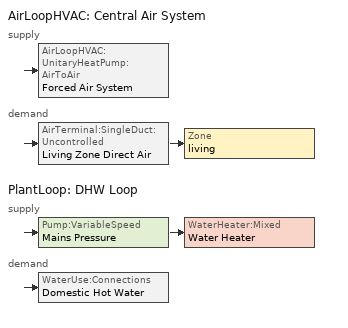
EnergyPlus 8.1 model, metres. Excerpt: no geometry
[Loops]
AirLoopHVAC 'Central Air System'
 supply: AirLoopHVAC:UnitaryHeatPump:AirToAir 'Forced Air System'
 demand: AirTerminal:SingleDuct:Uncontrolled 'Living Zone Direct Air' > Zone 'living'
PlantLoop 'DHW Loop'
 supply: Pump:VariableSpeed 'Mains Pressure' > WaterHeater:Mixed 'Water Heater'
 demand: WaterUse:Connections 'Domestic Hot Water'
[EnergyManagementSystem:Sensor]
Name | Output:Variable or Output:Meter Index Key | Output:Variable or Output:Meter
SensibleLoadPredicted | living | Zone Predicted Sensible Load to Setpoint Heat Transfer Rate
Tout | living | Zone Outdoor Air Drybulb Temperature
Tin | living | Zone Mean Air Temperature
Win | living | Zone Mean Air Humidity Ratio
AH_MFR_Sensor | Air Demand Inlet Node | System Node Mass Flow Rate
Fan_RTF_Sensor | Supply Fan | Fan Runtime Fraction
AH_VFR_Sensor | Air Demand Inlet Node | System Node Current Density Volume Flow Rate
AH_Tout_Sensor | Air Demand Inlet Node | System Node Temperature
AH_Wout_Sensor | Air Demand Inlet Node | System Node Humidity Ratio
RA_T_Sensor | Living Return Node | System Node Temperature
RA_W_Sensor | Living Return Node | System Node Humidity Ratio
CoolingCoilRTF | DX Cooling Coil | Cooling Coil Runtime Fraction
HeatingCoilRTF | DX Heating Coil | Heating Coil Runtime Fraction
Q_WH | Water Heater | Water Heater Gas Energy
[ZoneControl:Thermostat]
Living Zone Thermostat: Zone or ZoneList=living; Control Type Schedule=LivingZoneControl; Control 1=Living Zone Temperature SP
[ThermostatSetpoint:DualSetpoint]
Living Zone Temperature SP: Heating Setpoint Temperature Schedule=HeatingSetPoint; Cooling Setpoint Temperature Schedule=CoolingSetPoint
[WaterUse:Equipment]
Name | Peak Flow Rate {m3/s} | Flow Rate Fraction Schedule | Target Temperature Schedule
Clothes Washer | 1.08163e-06 | ClothesWasher | CWWaterTempSchedule
Dishwasher | 3.95057e-07 | Dishwasher | DWWaterTempSchedule
Sinks | 2.13074e-06 | Sinks | SSBWaterTempSchedule
Showers | 3.79515e-06 | Showers | SSBWaterTempSchedule
Baths | 9.65901e-07 | Baths | SSBWaterTempSchedule
[EnergyManagementSystem:OutputVariable] Type of Data in Variable=Summed; Update Frequency=SystemTimestep; EMS Program or Subroutine=WaterHeatingFuelConversionProgram
Name | EMS Variable | Units
Water Heating Gas | Q_WH_Gas | J
Facility oil | Q_Facility_oil | m3
Facility propane | Q_Facility_propane | m3
[EnergyManagementSystem:Subroutine]
CalculateDuctLeakage: Set f_sup = 0.0667; Set f_ret = 0.0334; Set f_OA = 0.0333; Set OAFlowRate = f_OA * AH_VFR; Set SupplyLeakFlowRate = f_sup * AH_VFR; Set ReturnLeakFlowRate = f_ret * AH_VFR; Set AHZoneToLivingFlowRate = @Abs (SupplyLeakFlowRate - ReturnLeakFlowRate - OAFlowRate); Set LivingToAHZoneFlowRate = 0; Set DuctLeakOAMakeupFlowRate = OAFlowRate; Set h_SA = @HFnTdbW AH_Tout AH_Wout; Set h_AHZone = @HFnTdbW AHZone_T AHZone_W; Set h_RA = @HFnTdbW RA_T RA_W; Set h_fg = @HfgAirFnWTdb AH_Wout AH_Tout; Set SALeakageQtot = f_sup * AH_MFR * (h_RA - h_SA); Set SupplyLeakLatentLoad = f_sup * AH_MFR * h_fg * (RA_W - AH_Wout); Set SupplyLeakSensibleLoad = SALeakageQtot - SupplyLeakLatentLoad; Set expTerm = (Fan_RTF / (AH_MFR * 1006.0)) * 139; Set expTerm = 0 - expTerm; Set Tsupply = AHZone_T + ((AH_Tout - AHZone_T) * (@Exp expTerm)); Set SupplyDuctLoadToLiving = AH_MFR * 1006.0 * (Tsupply - AH_Tout); Set ConductionToAHZone = 0 - SupplyDuctLoadToLiving; Set expTerm = (Fan_RTF / (AH_MFR * 1006.0)) * 57; Set expTerm = 0 - expTerm; Set Treturn = AHZone_T + ((RA_T - AHZone_T) * (@Exp expTerm)); Set ReturnDuctLoadToPlenum = AH_MFR * 1006.0 * (Treturn - RA_T); Set ReturnConductionToAHZone = 0 - ReturnDuctLoadToPlenum; Set ReturnLatentLeakage = 0; Set ReturnSensibleLeakage = f_ret * AH_MFR * 1006.0 * (AHZone_T - RA_T); Set QtotLeakageToAHZone = f_sup * AH_MFR * (h_SA - h_AHZone); Set LatentLeakageToAHZone = f_sup * AH_MFR * h_fg * (AH_Wout - AHZone_W); Set SensibleLeakageToAHZone = QtotLeakageToAHZone - LatentLeakageToAHZone
[AirLoopHVAC]
Central Air System: Design Supply Air Flow Rate {m3/s}=0.755
[AirLoopHVAC:UnitaryHeatPump:AirToAir]
Forced Air System: Availability Schedule=AlwaysOn; Supply Air Flow Rate During Cooling Operation {m3/s}=0.621; Supply Air Flow Rate During Heating Operation {m3/s}=0.621; Supply Air Flow Rate When No Cooling or Heating is Needed {m3/s}=0; Controlling Zone or Thermostat Location=living; Supply Air Fan=Supply Fan; Heating Coil=DX Heating Coil; Cooling Coil=DX Cooling Coil; Supplemental Heating Coil=HeatPump Supp Heater; Maximum Supply Air Temperature from Supplemental Heater {C}=40.5556; Maximum Outdoor Dry-Bulb Temperature for Supplemental Heater Operation {C}=4.44444; Fan Placement=BlowThrough; Supply Air Fan Operating Mode Schedule=SupplyFanOperation
[Coil:Heating:DX:SingleSpeed]
DX Heating Coil: Availability Schedule=HeatingSeasonSchedule; Gross Rated Heating Capacity {W}=14068.8; Gross Rated Heating COP {W/W}=3.90525; Rated Air Flow Rate {m3/s}=0.755; Rated Supply Fan Power Per Volume Flow Rate {W/(m3/s)}=756; Heating Capacity Function of Temperature Curve=HP_Heat-Cap-fT; Heating Capacity Function of Flow Fraction Curve=HP_Heat-Cap-fFF; Energy Input Ratio Function of Temperature Curve=HP_Heat-EIR-fT; Energy Input Ratio Function of Flow Fraction Curve=HP_Heat-EIR-fFF; Part Load Fraction Correlation Curve=HP_Heat-PLF-fPLR; Defrost Energy Input Ratio Function of Temperature Curve=DefrostEIR; Minimum Outdoor Dry-Bulb Temperature for Compressor Operation {C}=-17.7778; Maximum Outdoor Dry-Bulb Temperature for Defrost Operation {C}=4.44444; Crankcase Heater Capacity {W}=0; Defrost Strategy=ReverseCycle; Defrost Control=OnDemand
[Coil:Heating:Electric]
HeatPump Supp Heater: Availability Schedule=HeatingSeasonSchedule; Efficiency=1; Nominal Capacity {W}=2931
[Coil:Cooling:DX:SingleSpeed]
DX Cooling Coil: Availability Schedule=CoolingSeasonSchedule; Gross Rated Total Cooling Capacity {W}=14068.8; Gross Rated Sensible Heat Ratio=0.740612; Gross Rated Cooling COP {W/W}=4.6296; Rated Air Flow Rate {m3/s}=0.755; Rated Evaporator Fan Power Per Volume Flow Rate {W/(m3/s)}=756; Total Cooling Capacity Function of Temperature Curve=Cool-Cap-fT; Total Cooling Capacity Function of Flow Fraction Curve=Cool-Cap-fFF; Energy Input Ratio Function of Temperature Curve=Cool-EIR-fT; Energy Input Ratio Function of Flow Fraction Curve=Cool-EIR-fFF; Part Load Fraction Correlation Curve=Cool-PLF-fPLR; Nominal Time for Condensate Removal to Begin {s}=1000; Ratio of Initial Moisture Evaporation Rate and Steady State Latent Capacity=1.5; Maximum Cycling Rate {cycles/hr}=3; Latent Capacity Time Constant {s}=45; Condenser Type=AirCooled; Crankcase Heater Capacity {W}=0; Maximum Outdoor Dry-Bulb Temperature for Crankcase Heater Operation {C}=10; Condensate Collection Water Storage Tank=Condensate Tank 1
[Fan:OnOff]
Supply Fan: Availability Schedule=SupplyFanAvailability; Fan Total Efficiency=0.27; Pressure Rise {Pa}=212; Maximum Flow Rate {m3/s}=0.621; Motor Efficiency=1; Motor In Airstream Fraction=1
[WaterUse:Storage]
Condensate Tank 1: Water Quality Subcategory=CC2 Condensate Drain Tank; Maximum Capacity {m3}=2; Initial Volume {m3}=0; Type of Supply Controlled by Float Valve=None; Water Thermal Mode=ScheduledTemperature; Water Temperature Schedule=DWWaterTempSchedule; Ambient Temperature Indicator=Zone; Zone=dummy
[AirTerminal:SingleDuct:Uncontrolled]
Living Zone Direct Air: Availability Schedule=AlwaysOn; Maximum Air Flow Rate {m3/s}=0.621
[AirLoopHVAC:ReturnPlenum]
Return Plenum: Zone=RA Duct Zone
[Zone equipment]
living: Living Zone Direct Air
[Sizing:Plant]
DHW Loop: Loop Type=Heating; Design Loop Exit Temperature {C}=51.6667; Loop Design Temperature Difference {deltaC}=5.55556
[PlantLoop]
DHW Loop: Fluid Type=Water; Plant Equipment Operation Scheme=DHW Loop Operation; Maximum Loop Temperature {C}=100; Minimum Loop Temperature {C}=0; Maximum Loop Flow Rate {m3/s}=0.01; Minimum Loop Flow Rate {m3/s}=0; Plant Loop Volume {m3}=0.003; Load Distribution Scheme=Optimal
[PlantEquipmentOperationSchemes]
DHW Loop Operation: Control Scheme 1=DHW Control Scheme; Control Scheme 1 Schedule=AlwaysOn
[PlantEquipmentOperation:HeatingLoad]
DHW Control Scheme: Load Range 1 Lower Limit {W}=0; Load Range 1 Upper Limit {W}=1000000000000000; Range 1 Equipment List=DHW Plant Equipment
[Pump:VariableSpeed]
Mains Pressure: Rated Flow Rate {m3/s}=0.01; Rated Pump Head {Pa}=1; Rated Power Consumption {W}=0; Motor Efficiency=1; Fraction of Motor Inefficiencies to Fluid Stream=0; Coefficient 1 of the Part Load Performance Curve=0; Coefficient 2 of the Part Load Performance Curve=1; Coefficient 3 of the Part Load Performance Curve=0; Coefficient 4 of the Part Load Performance Curve=0; Minimum Flow Rate {m3/s}=0; Pump Control Type=Intermittent
[PlantEquipmentList]
DHW Plant Equipment: Water Heater
[WaterHeater:Mixed]
Water Heater: Tank Volume {m3}=0.143846; Setpoint Temperature Schedule=WaterHeaterSP1Schedule; Deadband Temperature Difference {deltaC}=2; Maximum Temperature Limit {C}=99; Heater Control Type=Modulate; Heater Maximum Capacity {W}=11724; Heater Minimum Capacity {W}=0; Heater Ignition Minimum Flow Rate {m3/s}=0; Heater Ignition Delay {s}=0; Heater Fuel Type=NaturalGas; Heater Thermal Efficiency=0.773298; Ambient Temperature Indicator=Zone; Ambient Temperature Zone=living; Off Cycle Loss Coefficient to Ambient Temperature {W/K}=4.15693; Off Cycle Loss Fraction to Zone=1; On Cycle Loss Coefficient to Ambient Temperature {W/K}=4.15693; On Cycle Loss Fraction to Zone=1; Use Side Effectiveness=1; Source Side Effectiveness=1; Use Side Design Flow Rate {m3/s}=autosize; Indirect Water Heating Recovery Time {hr}=1.5
[SetpointManager:Scheduled]
DHW Loop Setpoint Manager: Control Variable=Temperature; Schedule=DHWSupplySetpoint; Setpoint Node or NodeList=DHW Supply Outlet Node
[WaterUse:Connections]
Domestic Hot Water: Drain Water Heat Exchanger Type=None; Water Use Equipment 1=Sinks; Water Use Equipment 2=Showers; Water Use Equipment 3=Clothes Washer; Water Use Equipment 4=Dishwasher; Water Use Equipment 5=Baths
[Schedule:Constant]
AlwaysOn; SupplyFanAvailability: FRACTION, 1
CWWaterTempSchedule: TEMPERATURE, 33.6111
DHWSupplySetpoint; DWWaterTempSchedule; WaterHeaterSP1Schedule: TEMPERATURE, 51.6667
LivingZoneControl: MULTIPLIER, 4
SSBWaterTempSchedule: TEMPERATURE, 43.3333
SupplyFanOperation: MULTIPLIER, 0
[Schedule:Day:Hourly]
BathsDayMult0; ClothesWasherDayMult2; CoolingSeasonSchedule01d; CoolingSeasonSchedule02d; CoolingSeasonSchedule03d; CoolingSeasonSchedule04d; CoolingSeasonSchedule11d; CoolingSeasonSchedule12d; DishwasherDayMult1; HeatingSeasonSchedule07d; HeatingSeasonSchedule08d; HeatingSeasonSchedule09d; ShowersDayMult2; SinksDayMult1: 0, 0, 0, 0, 0, 0, 0, 0, 0, 0, 0, 0, 0, 0, 0, 0, 0, 0, 0, 0, 0, 0, 0, 0
BathsDayMult1: 0.0571429, 0.0285714, 0.0285714, 0.0285714, 0.0571429, 0.135714, 0.328571, 0.414286, 0.471429, 0.414286, 0.328571, 0.25, 0.221429, 0.164286, 0.164286, 0.164286, 0.278571, 0.328571, 0.55, 0.714286, 0.714286, 0.55, 0.471429, 0.278571
BathsDayMult2: 0.08, 0.04, 0.04, 0.04, 0.08, 0.19, 0.46, 0.58, 0.66, 0.58, 0.46, 0.35, 0.31, 0.23, 0.23, 0.23, 0.39, 0.46, 0.77, 1, 1, 0.77, 0.66, 0.39
ClothesWasherDayMult0: 0.085541, 0.0665319, 0.0380182, 0.0380182, 0.0665319, 0.10455, 0.2091, 0.465723, 0.693832, 0.817391, 0.798382, 0.712841, 0.636805, 0.570273, 0.465723, 0.494237, 0.475228, 0.465723, 0.465723, 0.465723, 0.465723, 0.446714, 0.304146, 0.161577
ClothesWasherDayMult1: 0.104651, 0.0813953, 0.0465116, 0.0465116, 0.0813953, 0.127907, 0.255814, 0.569767, 0.848837, 1, 0.976744, 0.872093, 0.77907, 0.697674, 0.569767, 0.604651, 0.581395, 0.569767, 0.569767, 0.569767, 0.569767, 0.546512, 0.372093, 0.197674
CoolingSeasonSchedule05d; CoolingSeasonSchedule06d; CoolingSeasonSchedule07d; CoolingSeasonSchedule08d; CoolingSeasonSchedule09d; CoolingSeasonSchedule10d; HeatingSeasonSchedule01d; HeatingSeasonSchedule02d; HeatingSeasonSchedule03d; HeatingSeasonSchedule04d; HeatingSeasonSchedule05d; HeatingSeasonSchedule06d; HeatingSeasonSchedule10d; HeatingSeasonSchedule11d; HeatingSeasonSchedule12d: 1, 1, 1, 1, 1, 1, 1, 1, 1, 1, 1, 1, 1, 1, 1, 1, 1, 1, 1, 1, 1, 1, 1, 1
CoolingSetPointDesignDay: 23.8889, 23.8889, 23.8889, 23.8889, 23.8889, 23.8889, 23.8889, 23.8889, 23.8889, 23.8889, 23.8889, 23.8889, 23.8889, 23.8889, 23.8889, 23.8889, 23.8889, 23.8889, 23.8889, 23.8889, 23.8889, 23.8889, 23.8889, 23.8889
CoolingSetPointWeekday; CoolingSetPointWeekend: 24.4444, 24.4444, 24.4444, 24.4444, 24.4444, 24.4444, 24.4444, 24.4444, 24.4444, 24.4444, 24.4444, 24.4444, 24.4444, 24.4444, 24.4444, 24.4444, 24.4444, 24.4444, 24.4444, 24.4444, 24.4444, 24.4444, 24.4444, 24.4444
DishwasherDayMult0: 0.135135, 0.0630631, 0.045045, 0.027027, 0.027027, 0.0900901, 0.18018, 0.279279, 0.522523, 0.585586, 0.504505, 0.432432, 0.369369, 0.414414, 0.324324, 0.342342, 0.342342, 0.441441, 0.783784, 1, 0.810811, 0.603604, 0.396396, 0.279279
DishwasherDayMult2: 0.126126, 0.0588589, 0.042042, 0.0252252, 0.0252252, 0.0840841, 0.168168, 0.260661, 0.487688, 0.546547, 0.470871, 0.403604, 0.344745, 0.386787, 0.302703, 0.31952, 0.31952, 0.412012, 0.731532, 0.933333, 0.756757, 0.563363, 0.36997, 0.260661
HeatingSetPointDesignDay; HeatingSetPointWeekday; HeatingSetPointWeekend: 21.1111, 21.1111, 21.1111, 21.1111, 21.1111, 21.1111, 21.1111, 21.1111, 21.1111, 21.1111, 21.1111, 21.1111, 21.1111, 21.1111, 21.1111, 21.1111, 21.1111, 21.1111, 21.1111, 21.1111, 21.1111, 21.1111, 21.1111, 21.1111
ShowersDayMult0: 0.0870056, 0.039548, 0.0237288, 0.039548, 0.110734, 0.411299, 0.933333, 0.925424, 0.751412, 0.585311, 0.474576, 0.371751, 0.268927, 0.229379, 0.20565, 0.19774, 0.237288, 0.308475, 0.332203, 0.332203, 0.332203, 0.324294, 0.229379, 0.166102
ShowersDayMult1: 0.0932203, 0.0423729, 0.0254237, 0.0423729, 0.118644, 0.440678, 1, 0.991525, 0.805085, 0.627119, 0.508475, 0.398305, 0.288136, 0.245763, 0.220339, 0.211864, 0.254237, 0.330508, 0.355932, 0.355932, 0.355932, 0.347458, 0.245763, 0.177966
SinksDayMult0: 0.175897, 0.0879487, 0.0628205, 0.0628205, 0.0879487, 0.226154, 0.527692, 0.778974, 0.829231, 0.778974, 0.678462, 0.628205, 0.615641, 0.565385, 0.540256, 0.515128, 0.603077, 0.816667, 0.942308, 0.866923, 0.716154, 0.603077, 0.502564, 0.339231
SinksDayMult2: 0.186667, 0.0933333, 0.0666667, 0.0666667, 0.0933333, 0.24, 0.56, 0.826667, 0.88, 0.826667, 0.72, 0.666667, 0.653333, 0.6, 0.573333, 0.546667, 0.64, 0.866667, 1, 0.92, 0.76, 0.64, 0.533333, 0.36
[Schedule:Week:Compact]
BathsWk: For: Weekdays, BathsDayMult1, For: CustomDay1, BathsDayMult0, For: CustomDay2, BathsDayMult0, For: AllOtherDays, BathsDayMult2
ClothesWasherWk: For: Weekdays, ClothesWasherDayMult0, For: CustomDay1, ClothesWasherDayMult2, For: CustomDay2, ClothesWasherDayMult2, For: AllOtherDays, ClothesWasherDayMult1
CoolingSeasonSchedule01: For: Weekdays, CoolingSeasonSchedule01d, For: CustomDay1, CoolingSeasonSchedule01d, For: CustomDay2, CoolingSeasonSchedule01d, For: AllOtherDays, CoolingSeasonSchedule01d
CoolingSeasonSchedule02: For: Weekdays, CoolingSeasonSchedule02d, For: CustomDay1, CoolingSeasonSchedule02d, For: CustomDay2, CoolingSeasonSchedule02d, For: AllOtherDays, CoolingSeasonSchedule02d
CoolingSeasonSchedule03: For: Weekdays, CoolingSeasonSchedule03d, For: CustomDay1, CoolingSeasonSchedule03d, For: CustomDay2, CoolingSeasonSchedule03d, For: AllOtherDays, CoolingSeasonSchedule03d
CoolingSeasonSchedule04: For: Weekdays, CoolingSeasonSchedule04d, For: CustomDay1, CoolingSeasonSchedule04d, For: CustomDay2, CoolingSeasonSchedule04d, For: AllOtherDays, CoolingSeasonSchedule04d
CoolingSeasonSchedule05: For: Weekdays, CoolingSeasonSchedule05d, For: CustomDay1, CoolingSeasonSchedule05d, For: CustomDay2, CoolingSeasonSchedule05d, For: AllOtherDays, CoolingSeasonSchedule05d
CoolingSeasonSchedule06: For: Weekdays, CoolingSeasonSchedule06d, For: CustomDay1, CoolingSeasonSchedule06d, For: CustomDay2, CoolingSeasonSchedule06d, For: AllOtherDays, CoolingSeasonSchedule06d
CoolingSeasonSchedule07: For: Weekdays, CoolingSeasonSchedule07d, For: CustomDay1, CoolingSeasonSchedule07d, For: CustomDay2, CoolingSeasonSchedule07d, For: AllOtherDays, CoolingSeasonSchedule07d
CoolingSeasonSchedule08: For: Weekdays, CoolingSeasonSchedule08d, For: CustomDay1, CoolingSeasonSchedule08d, For: CustomDay2, CoolingSeasonSchedule08d, For: AllOtherDays, CoolingSeasonSchedule08d
CoolingSeasonSchedule09: For: Weekdays, CoolingSeasonSchedule09d, For: CustomDay1, CoolingSeasonSchedule09d, For: CustomDay2, CoolingSeasonSchedule09d, For: AllOtherDays, CoolingSeasonSchedule09d
CoolingSeasonSchedule10: For: Weekdays, CoolingSeasonSchedule10d, For: CustomDay1, CoolingSeasonSchedule10d, For: CustomDay2, CoolingSeasonSchedule10d, For: AllOtherDays, CoolingSeasonSchedule10d
CoolingSeasonSchedule11: For: Weekdays, CoolingSeasonSchedule11d, For: CustomDay1, CoolingSeasonSchedule11d, For: CustomDay2, CoolingSeasonSchedule11d, For: AllOtherDays, CoolingSeasonSchedule11d
CoolingSeasonSchedule12: For: Weekdays, CoolingSeasonSchedule12d, For: CustomDay1, CoolingSeasonSchedule12d, For: CustomDay2, CoolingSeasonSchedule12d, For: AllOtherDays, CoolingSeasonSchedule12d
CoolingSetPointWeek: For: Weekdays, CoolingSetPointWeekday, For: CustomDay1, CoolingSetPointWeekday, For: CustomDay2, CoolingSetPointWeekend, For: SummerDesignDay, CoolingSetPointDesignDay, For: AllOtherDays, CoolingSetPointWeekend
DishwasherWk: For: Weekdays, DishwasherDayMult2, For: CustomDay1, DishwasherDayMult1, For: CustomDay2, DishwasherDayMult1, For: AllOtherDays, DishwasherDayMult0
HeatingSeasonSchedule01: For: Weekdays, HeatingSeasonSchedule01d, For: CustomDay1, HeatingSeasonSchedule01d, For: CustomDay2, HeatingSeasonSchedule01d, For: AllOtherDays, HeatingSeasonSchedule01d
HeatingSeasonSchedule02: For: Weekdays, HeatingSeasonSchedule02d, For: CustomDay1, HeatingSeasonSchedule02d, For: CustomDay2, HeatingSeasonSchedule02d, For: AllOtherDays, HeatingSeasonSchedule02d
HeatingSeasonSchedule03: For: Weekdays, HeatingSeasonSchedule03d, For: CustomDay1, HeatingSeasonSchedule03d, For: CustomDay2, HeatingSeasonSchedule03d, For: AllOtherDays, HeatingSeasonSchedule03d
HeatingSeasonSchedule04: For: Weekdays, HeatingSeasonSchedule04d, For: CustomDay1, HeatingSeasonSchedule04d, For: CustomDay2, HeatingSeasonSchedule04d, For: AllOtherDays, HeatingSeasonSchedule04d
HeatingSeasonSchedule05: For: Weekdays, HeatingSeasonSchedule05d, For: CustomDay1, HeatingSeasonSchedule05d, For: CustomDay2, HeatingSeasonSchedule05d, For: AllOtherDays, HeatingSeasonSchedule05d
HeatingSeasonSchedule06: For: Weekdays, HeatingSeasonSchedule06d, For: CustomDay1, HeatingSeasonSchedule06d, For: CustomDay2, HeatingSeasonSchedule06d, For: AllOtherDays, HeatingSeasonSchedule06d
HeatingSeasonSchedule07: For: Weekdays, HeatingSeasonSchedule07d, For: CustomDay1, HeatingSeasonSchedule07d, For: CustomDay2, HeatingSeasonSchedule07d, For: AllOtherDays, HeatingSeasonSchedule07d
HeatingSeasonSchedule08: For: Weekdays, HeatingSeasonSchedule08d, For: CustomDay1, HeatingSeasonSchedule08d, For: CustomDay2, HeatingSeasonSchedule08d, For: AllOtherDays, HeatingSeasonSchedule08d
HeatingSeasonSchedule09: For: Weekdays, HeatingSeasonSchedule09d, For: CustomDay1, HeatingSeasonSchedule09d, For: CustomDay2, HeatingSeasonSchedule09d, For: AllOtherDays, HeatingSeasonSchedule09d
HeatingSeasonSchedule10: For: Weekdays, HeatingSeasonSchedule10d, For: CustomDay1, HeatingSeasonSchedule10d, For: CustomDay2, HeatingSeasonSchedule10d, For: AllOtherDays, HeatingSeasonSchedule10d
HeatingSeasonSchedule11: For: Weekdays, HeatingSeasonSchedule11d, For: CustomDay1, HeatingSeasonSchedule11d, For: CustomDay2, HeatingSeasonSchedule11d, For: AllOtherDays, HeatingSeasonSchedule11d
HeatingSeasonSchedule12: For: Weekdays, HeatingSeasonSchedule12d, For: CustomDay1, HeatingSeasonSchedule12d, For: CustomDay2, HeatingSeasonSchedule12d, For: AllOtherDays, HeatingSeasonSchedule12d
HeatingSetPointWeek: For: Weekdays, HeatingSetPointWeekday, For: CustomDay1, HeatingSetPointWeekday, For: CustomDay2, HeatingSetPointWeekend, For: WinterDesignDay, HeatingSetPointDesignDay, For: AllOtherDays, HeatingSetPointWeekend
ShowersWk: For: Weekdays, ShowersDayMult0, For: CustomDay1, ShowersDayMult2, For: CustomDay2, ShowersDayMult2, For: AllOtherDays, ShowersDayMult1
SinksWk: For: Weekdays, SinksDayMult0, For: CustomDay1, SinksDayMult1, For: CustomDay2, SinksDayMult1, For: AllOtherDays, SinksDayMult2
[Schedule:Year]
Baths: BathsWk, 1, 1, 12, 31
ClothesWasher: ClothesWasherWk, 1, 1, 12, 31
CoolingSeasonSchedule: CoolingSeasonSchedule01, 1, 1, 1, 31, CoolingSeasonSchedule02, 2, 1, 2, 28, CoolingSeasonSchedule03, 3, 1, 3, 31, CoolingSeasonSchedule04, 4, 1, 4, 30, CoolingSeasonSchedule05, 5, 1, 5, 31, CoolingSeasonSchedule06, 6, 1, 6, 30, CoolingSeasonSchedule07, 7, 1, 7, 31, CoolingSeasonSchedule08, 8, 1, 8, 31, CoolingSeasonSchedule09, 9, 1, 9, 30, CoolingSeasonSchedule10, 10, 1, 10, 31, CoolingSeasonSchedule11, 11, 1, 11, 30, CoolingSeasonSchedule12, 12, 1, 12, 31
CoolingSetPoint: CoolingSetPointWeek, 1, 1, 12, 31
Dishwasher: DishwasherWk, 1, 1, 12, 31
HeatingSeasonSchedule: HeatingSeasonSchedule01, 1, 1, 1, 31, HeatingSeasonSchedule02, 2, 1, 2, 28, HeatingSeasonSchedule03, 3, 1, 3, 31, HeatingSeasonSchedule04, 4, 1, 4, 30, HeatingSeasonSchedule05, 5, 1, 5, 31, HeatingSeasonSchedule06, 6, 1, 6, 30, HeatingSeasonSchedule07, 7, 1, 7, 31, HeatingSeasonSchedule08, 8, 1, 8, 31, HeatingSeasonSchedule09, 9, 1, 9, 30, HeatingSeasonSchedule10, 10, 1, 10, 31, HeatingSeasonSchedule11, 11, 1, 11, 30, HeatingSeasonSchedule12, 12, 1, 12, 31
HeatingSetPoint: HeatingSetPointWeek, 1, 1, 12, 31
Showers: ShowersWk, 1, 1, 12, 31
Sinks: SinksWk, 1, 1, 12, 31
[Curve:Biquadratic]
Name | Coefficient1 Constant | Coefficient2 x | Coefficient3 x**2 | Coefficient4 y | Coefficient5 y**2 | Coefficient6 x*y | Minimum Value of x | Maximum Value of x | Minimum Value of y | Maximum Value of y
HP_Heat-Cap-fT | 0.878144 | -0.00291486 | -3.3372e-05 | 0.0223867 | 0.000163944 | -2.187e-05 | -100 | 100 | -100 | 100
HP_Heat-EIR-fT | 0.716518 | 0.0102759 | 0.000460734 | -0.00648037 | 0.000456354 | -0.00069764 | -100 | 100 | -100 | 100
DefrostEIR | 0.1528 | 0 | 0 | 0 | 0 | 0 | -100 | 100 | -100 | 100
Cool-Cap-fT | 1.55736 | -0.0744482 | 0.0030986 | 0.00145958 | -4.1148e-05 | -0.000426714 | 13.88 | 23.88 | 18.33 | 51.66
Cool-EIR-fT | -0.350448 | 0.11681 | -0.00339951 | -0.00122609 | 0.000600809 | -0.000466884 | 13.88 | 23.88 | 18.33 | 51.66
[Curve:Quadratic] Minimum Value of x=0
Name | Coefficient1 Constant | Coefficient2 x | Coefficient3 x**2 | Maximum Value of x | Minimum Curve Output | Maximum Curve Output
HP_Heat-PLF-fPLR | 0.89 | 0.11 | 0 | 1 | 0.7 | 1
HP_Heat-Cap-fFF | 0.694045 | 0.474208 | -0.168253 | 2 | 0 | 2
HP_Heat-EIR-fFF | 2.18542 | -1.94283 | 0.757409 | 2 | 0 | 2
Cool-PLF-fPLR | 0.93 | 0.07 | 0 | 1 | 0.7 | 1
Cool-Cap-fFF | 0.718664 | 0.417974 | -0.136638 | 2 | 0 | 2
Cool-EIR-fFF | 1.14349 | -0.13944 | -0.00404779 | 2 | 0 | 2
